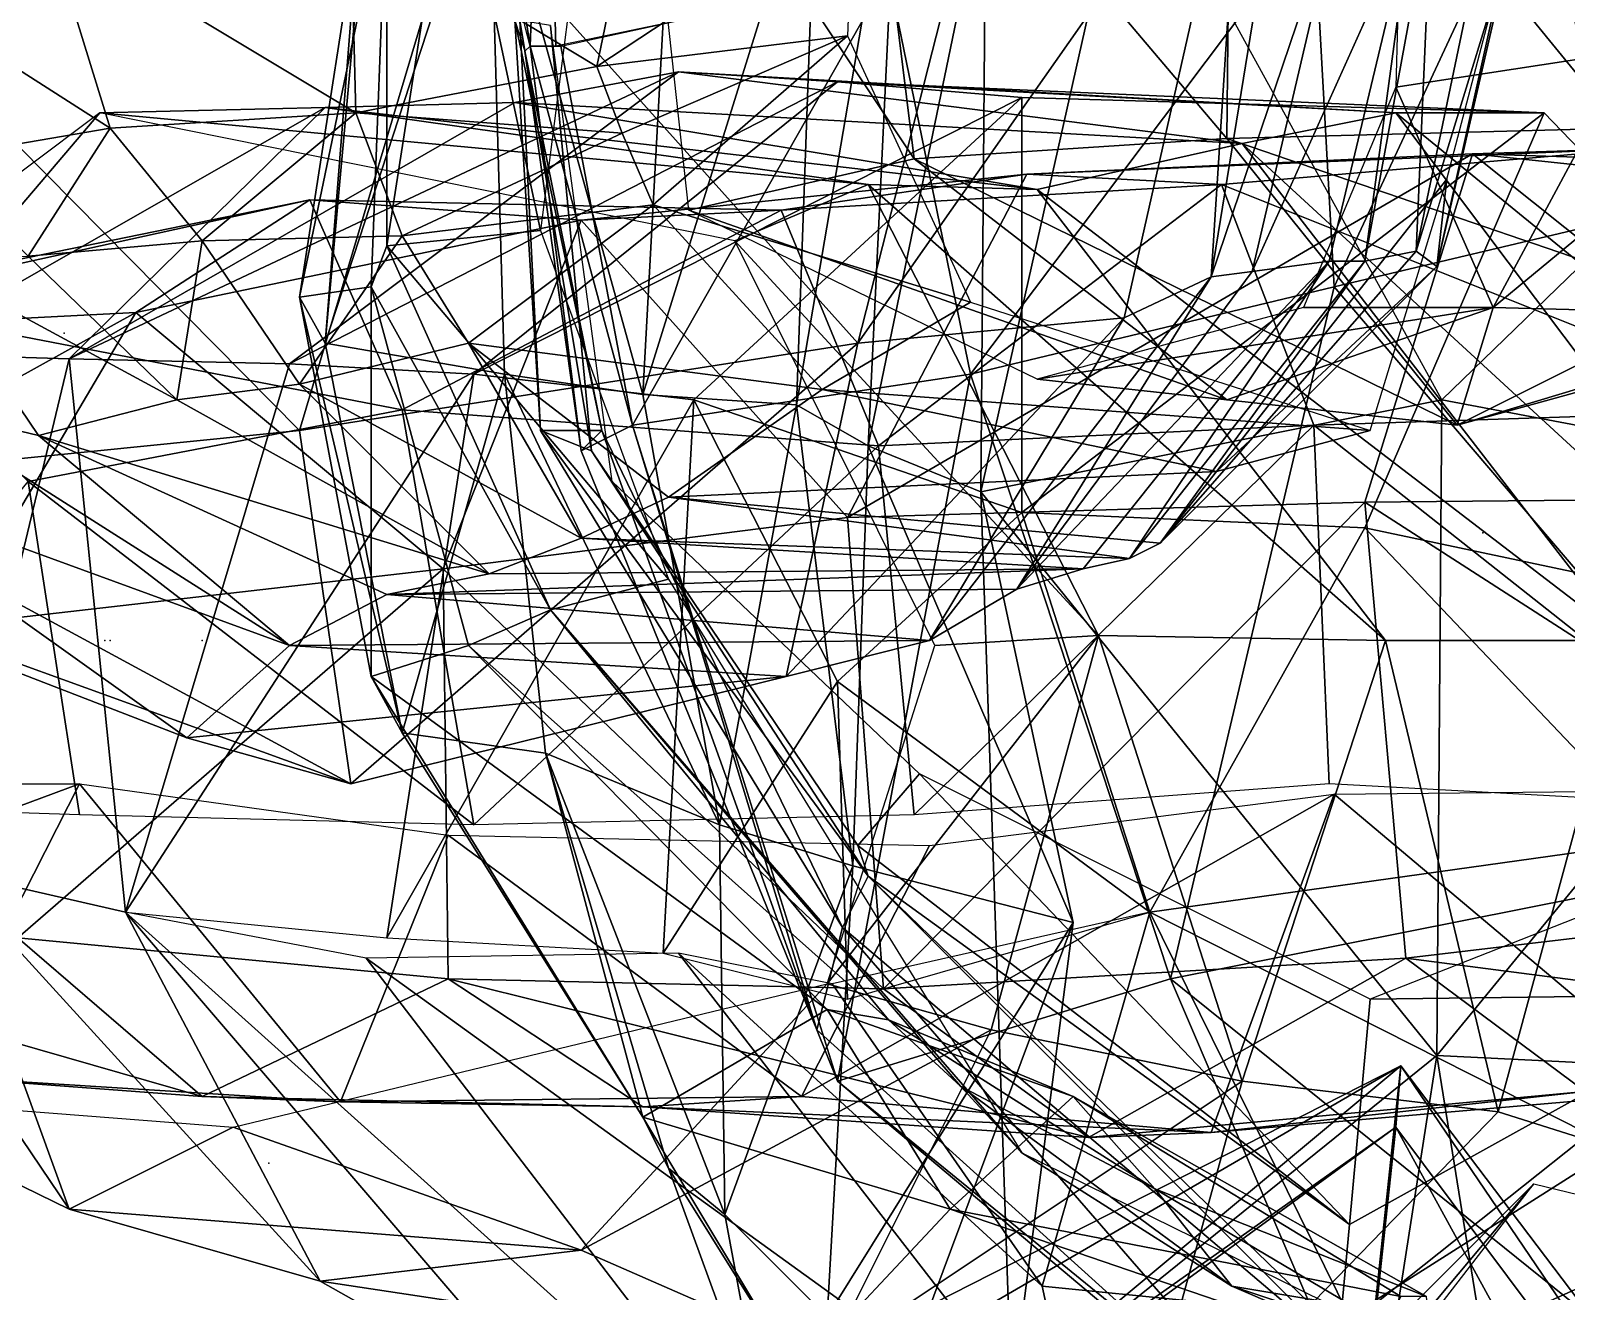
# Model space of a CAD drawing. Extents: x 4.9 to 9.1, y -6.1 to 13.5.
# Drawn here: x 7.4918 to 7.9915, y 12.1085 to 12.5185 of the extents above; entities that cross this region are included whole.
import ezdxf

# ---------------------------------------------------------------- set-up
doc = ezdxf.new("R2010")
doc.units = 0
doc.layers.get('0').update_dxf_attribs({"linetype": 'CONTINUOUS'})

msp = doc.modelspace()

# ---------------------------------------------------------------- linework, layer by layer
at = {"color": 0}
for p in [(7.50264, 12.4202, -3.87667), (7.87931, 12.4002, -0.58), (7.96431, 12.3552, -2.56667), (7.96431, 12.3552, -2.565), (7.51597, 12.3202, -3.885), (7.51764, 12.3202, -3.885), (7.54764, 12.3202, -3.88), (7.56931, 12.1502, -3.88333), (7.90764, 12.12853, -2.77667)]:
    msp.add_point(p, dxfattribs=at)
for points in [[(7.65264, 12.5202, -2.305), (7.63264, 12.65186, -2.48), (7.65431, 12.51353, -2.48167)], [(7.65931, 12.6452, -2.63667), (7.65431, 12.51353, -2.48167), (7.63264, 12.65186, -2.48)], [(7.88264, 12.64186, -0.835), (7.99097, 12.64853, -0.91167), (8.00931, 12.48686, -0.9)], [(7.65431, 12.51353, -2.48167), (7.65931, 12.6452, -2.63667), (7.66264, 12.51353, -2.64167)], [(7.77431, 12.53686, -2.77), (7.66264, 12.51353, -2.64167), (7.65931, 12.6452, -2.63667)], [(7.76097, 12.6252, -0.73), (7.88264, 12.64186, -0.835), (7.88097, 12.48353, -0.82)], [(8.00931, 12.48686, -0.9), (7.88097, 12.48353, -0.82), (7.88264, 12.64186, -0.835)], [(7.93931, 12.6252, -0.44), (8.01264, 12.51186, -0.51167), (8.00597, 12.63853, -0.50833)], [(7.68931, 12.61186, -0.61833), (7.76097, 12.6252, -0.73), (7.77931, 12.47686, -0.72333)], [(7.88097, 12.48353, -0.82), (7.77931, 12.47686, -0.72333), (7.76097, 12.6252, -0.73)], [(8.01264, 12.51186, -0.51167), (7.93931, 12.6252, -0.44), (7.93597, 12.5002, -0.45)], [(7.77931, 12.47686, -0.72333), (7.70597, 12.4602, -0.60667), (7.68931, 12.61186, -0.61833)], [(7.77431, 12.59186, -0.90167), (7.74764, 12.58186, -0.96), (7.74097, 12.39686, -0.94167)], [(7.74097, 12.39686, -0.94167), (7.76431, 12.38353, -0.865), (7.77431, 12.59186, -0.90167)], [(7.76097, 12.41686, -0.11333), (7.84764, 12.4252, -0.18167), (7.88597, 12.5952, -0.16)], [(7.88597, 12.5952, -0.16), (7.80264, 12.5802, -0.105), (7.76097, 12.41686, -0.11333)], [(7.80264, 12.56853, -0.88333), (7.77431, 12.59186, -0.90167), (7.76431, 12.38353, -0.865)], [(7.87597, 12.43853, -0.25833), (7.88597, 12.5952, -0.16), (7.84764, 12.4252, -0.18167)], [(7.88597, 12.5952, -0.16), (7.87597, 12.43853, -0.25833), (7.89764, 12.57186, -0.22667)], [(7.65764, 12.45353, -1.86167), (7.60764, 12.44853, -1.73833), (7.62931, 12.58686, -1.73667)], [(7.60764, 12.56853, -1.58667), (7.62931, 12.58686, -1.73667), (7.60764, 12.44853, -1.73833)], [(7.62931, 12.58686, -1.73667), (7.67431, 12.58353, -1.85), (7.65764, 12.45353, -1.86167)], [(8.03264, 12.5902, -2.805), (8.00764, 12.45686, -2.85667), (7.98264, 12.57853, -2.805)], [(7.60764, 12.56853, -1.58667), (7.57931, 12.43186, -1.44833), (7.60264, 12.58186, -1.44667)], [(7.58764, 12.41686, -1.27), (7.60264, 12.58186, -1.44667), (7.57931, 12.43186, -1.44833)], [(7.60264, 12.58186, -1.44667), (7.58764, 12.41686, -1.27), (7.60097, 12.5852, -1.29)], [(7.64097, 12.5802, -1.115), (7.60097, 12.5852, -1.29), (7.58764, 12.41686, -1.27)], [(7.64097, 12.5802, -1.115), (7.69097, 12.4002, -1.00167), (7.70097, 12.58353, -1.01333)], [(7.74764, 12.58186, -0.96), (7.70097, 12.58353, -1.01333), (7.69097, 12.4002, -1.00167)], [(7.69097, 12.4002, -1.00167), (7.74097, 12.39686, -0.94167), (7.74764, 12.58186, -0.96)], [(7.84931, 12.58353, -0.79833), (7.80264, 12.56853, -0.88333), (7.80097, 12.36853, -0.815)], [(7.80097, 12.36853, -0.815), (7.95097, 12.39853, -0.69833), (7.84931, 12.58353, -0.79833)], [(7.58764, 12.41686, -1.27), (7.64597, 12.40686, -1.11), (7.64097, 12.5802, -1.115)], [(7.63097, 12.56186, -0.03667), (7.76097, 12.41686, -0.11333), (7.80264, 12.5802, -0.105)], [(7.69097, 12.4002, -1.00167), (7.64097, 12.5802, -1.115), (7.64597, 12.40686, -1.11)], [(7.98264, 12.57853, -2.805), (7.91597, 12.4352, -2.85), (7.90931, 12.5552, -2.79333)], [(7.91597, 12.4352, -2.85), (7.98264, 12.57853, -2.805), (8.00764, 12.45686, -2.85667)], [(7.91764, 12.56186, -0.28333), (7.89764, 12.57186, -0.22667), (7.87597, 12.43853, -0.25833)], [(7.57931, 12.43186, -1.44833), (7.60764, 12.56853, -1.58667), (7.60264, 12.4352, -1.59333)], [(7.60764, 12.44853, -1.73833), (7.60264, 12.4352, -1.59333), (7.60764, 12.56853, -1.58667)], [(7.76431, 12.38353, -0.865), (7.80097, 12.36853, -0.815), (7.80264, 12.56853, -0.88333)], [(7.43264, 12.53686, -0.08833), (7.57931, 12.38853, -0.08833), (7.63097, 12.56186, -0.03667)], [(7.76097, 12.41686, -0.11333), (7.63097, 12.56186, -0.03667), (7.57931, 12.38853, -0.08833)], [(7.67597, 12.50686, -0.82), (7.75931, 12.56186, -0.78), (7.75764, 12.51686, -0.78333)], [(7.75931, 12.56186, -0.78), (7.67597, 12.50686, -0.82), (7.68597, 12.5552, -0.82667)], [(7.87597, 12.43853, -0.25833), (7.88931, 12.4402, -0.31), (7.91764, 12.56186, -0.28333)], [(7.94097, 12.5552, -0.34667), (7.91764, 12.56186, -0.28333), (7.88931, 12.4402, -0.31)], [(7.94264, 12.44686, -0.40167), (7.94764, 12.56186, -0.365), (7.92597, 12.44353, -0.37167)], [(7.94097, 12.5552, -0.34667), (7.92597, 12.44353, -0.37167), (7.94764, 12.56186, -0.365)], [(7.94764, 12.56186, -0.365), (7.94264, 12.44686, -0.40167), (7.96597, 12.55853, -0.38333)], [(7.97431, 12.5502, -0.40333), (7.96597, 12.55853, -0.38333), (7.94264, 12.44686, -0.40167)], [(7.43431, 12.5402, -0.73167), (7.49764, 12.55186, -0.79333), (7.51764, 12.48686, -0.78167)], [(7.49764, 12.55186, -0.79333), (7.59597, 12.5552, -0.87667), (7.59764, 12.49186, -0.855)], [(7.59764, 12.49186, -0.855), (7.51764, 12.48686, -0.78167), (7.49764, 12.55186, -0.79333)], [(7.59597, 12.5552, -0.87667), (7.68597, 12.5552, -0.82667), (7.67597, 12.50686, -0.82)], [(7.67597, 12.50686, -0.82), (7.59764, 12.49186, -0.855), (7.59597, 12.5552, -0.87667)], [(7.90931, 12.5552, -2.79333), (7.79764, 12.40686, -2.78), (7.77097, 12.53686, -2.77833)], [(7.79764, 12.40686, -2.78), (7.90931, 12.5552, -2.79333), (7.91597, 12.4352, -2.85)], [(7.88931, 12.4402, -0.31), (7.91431, 12.44353, -0.35833), (7.94097, 12.5552, -0.34667)], [(7.92597, 12.44353, -0.37167), (7.94097, 12.5552, -0.34667), (7.91431, 12.44353, -0.35833)], [(7.94264, 12.44686, -0.40167), (7.94931, 12.44186, -0.435), (7.97431, 12.5502, -0.40333)], [(7.97264, 12.54686, -0.40667), (7.97431, 12.5502, -0.40333), (7.94931, 12.44186, -0.435)], [(7.94931, 12.44186, -0.435), (7.95264, 12.4702, -0.48), (7.97264, 12.54686, -0.40667)], [(8.10097, 12.3702, -0.75), (8.10764, 12.5502, -0.745), (7.95097, 12.39853, -0.69833)], [(7.43264, 12.53686, -0.08833), (7.41431, 12.37186, -0.18333), (7.57931, 12.38853, -0.08833)], [(7.51764, 12.48686, -0.78167), (7.45931, 12.47686, -0.705), (7.43431, 12.5402, -0.73167)], [(7.77097, 12.53686, -2.77833), (7.68764, 12.3902, -2.635), (7.66431, 12.51353, -2.63333)], [(7.68764, 12.3902, -2.635), (7.77097, 12.53686, -2.77833), (7.79764, 12.40686, -2.78)], [(7.65097, 12.52186, -2.005), (7.64931, 12.52186, -2.15833), (7.65764, 12.38853, -2.155)], [(7.67764, 12.38853, -2.305), (7.65764, 12.38853, -2.155), (7.64931, 12.52186, -2.15833)], [(7.64931, 12.52186, -2.15833), (7.65264, 12.51186, -2.29667), (7.67764, 12.38853, -2.305)], [(7.66097, 12.5202, -1.81167), (7.65097, 12.52186, -2.005), (7.67431, 12.38186, -2.00833)], [(7.65764, 12.38853, -2.155), (7.67431, 12.38186, -2.00833), (7.65097, 12.52186, -2.005)], [(7.67431, 12.38186, -2.00833), (7.68097, 12.37186, -1.80833), (7.66097, 12.5202, -1.81167)], [(7.75764, 12.51686, -0.78333), (7.68431, 12.4852, -0.8), (7.67597, 12.50686, -0.82)], [(7.75764, 12.51686, -0.78333), (7.69431, 12.46186, -0.77833), (7.68431, 12.4852, -0.8)], [(7.69431, 12.46186, -0.77833), (7.75764, 12.51686, -0.78333), (7.79764, 12.4302, -0.72167)], [(7.65264, 12.51186, -2.29667), (7.65431, 12.51353, -2.48167), (7.67097, 12.38186, -2.48167)], [(7.67097, 12.38186, -2.48167), (7.67764, 12.38853, -2.305), (7.65264, 12.51186, -2.29667)], [(7.68764, 12.3902, -2.635), (7.67097, 12.38186, -2.48167), (7.65431, 12.51353, -2.48167)], [(7.65431, 12.51353, -2.48167), (7.66431, 12.51353, -2.63333), (7.68764, 12.3902, -2.635)], [(7.93597, 12.5002, -0.45), (7.96764, 12.42853, -0.57), (8.01264, 12.51186, -0.51167)], [(8.07264, 12.5152, -0.63667), (8.01264, 12.51186, -0.51167), (7.96764, 12.42853, -0.57)], [(7.96764, 12.42853, -0.57), (8.02931, 12.42686, -0.655), (8.07264, 12.5152, -0.63667)], [(7.59764, 12.49186, -0.855), (7.67597, 12.50686, -0.82), (7.68431, 12.4852, -0.8)], [(7.50431, 12.41186, -3.39333), (7.57597, 12.4102, -3.15667), (7.70264, 12.5052, -3.23333)], [(7.70264, 12.5052, -3.23333), (7.64931, 12.4952, -3.445), (7.50431, 12.41186, -3.39333)], [(7.75431, 12.50186, -3.06167), (7.70264, 12.5052, -3.23333), (7.57597, 12.4102, -3.15667)], [(7.57597, 12.4102, -3.15667), (7.63597, 12.40686, -2.955), (7.75431, 12.50186, -3.06167)], [(7.81431, 12.49686, -2.87), (7.75431, 12.50186, -3.06167), (7.63597, 12.40686, -2.955)], [(7.64931, 12.4952, -3.445), (7.70264, 12.5052, -3.23333), (7.88597, 12.48186, -3.29833)], [(7.70264, 12.5052, -3.23333), (7.75431, 12.50186, -3.06167), (7.93597, 12.49186, -3.12167)], [(7.93597, 12.49186, -3.12167), (7.88597, 12.48186, -3.29833), (7.70264, 12.5052, -3.23333)], [(7.75431, 12.50186, -3.06167), (7.81431, 12.49686, -2.87), (7.98431, 12.49186, -2.94667)], [(7.98431, 12.49186, -2.94667), (7.93597, 12.49186, -3.12167), (7.75431, 12.50186, -3.06167)], [(7.63597, 12.40686, -2.955), (7.70764, 12.39853, -2.74833), (7.81431, 12.49686, -2.87)], [(7.81431, 12.36186, -2.94333), (7.81431, 12.49686, -2.87), (7.70764, 12.39853, -2.74833)], [(7.81431, 12.36186, -2.94333), (7.98431, 12.49186, -2.94667), (7.81431, 12.49686, -2.87)], [(7.96764, 12.42853, -0.57), (7.93597, 12.5002, -0.45), (7.90597, 12.42853, -0.50333)], [(7.44764, 12.41353, -3.58833), (7.51431, 12.49186, -3.875), (7.39431, 12.40186, -3.79667)], [(7.50431, 12.41186, -3.39333), (7.58764, 12.49353, -3.63667), (7.44764, 12.41353, -3.58833)], [(7.51431, 12.49186, -3.875), (7.44764, 12.41353, -3.58833), (7.58764, 12.49353, -3.63667)], [(7.58764, 12.49353, -3.63667), (7.50431, 12.41186, -3.39333), (7.64931, 12.4952, -3.445)], [(7.51431, 12.49186, -3.875), (7.58764, 12.49353, -3.63667), (7.76431, 12.46853, -3.62333)], [(7.76431, 12.46853, -3.62333), (7.72097, 12.4502, -3.71667), (7.51431, 12.49186, -3.875)], [(7.59764, 12.49186, -0.855), (7.54764, 12.4502, -0.75), (7.51764, 12.48686, -0.78167)], [(7.54764, 12.4502, -0.75), (7.59764, 12.49186, -0.855), (7.61264, 12.45186, -0.81333)], [(7.58764, 12.49353, -3.63667), (7.64931, 12.4952, -3.445), (7.81931, 12.46686, -3.45833)], [(7.81931, 12.46686, -3.45833), (7.76431, 12.46853, -3.62333), (7.58764, 12.49353, -3.63667)], [(7.68431, 12.4852, -0.8), (7.61264, 12.45186, -0.81333), (7.59764, 12.49186, -0.855)], [(7.88597, 12.48186, -3.29833), (7.81931, 12.46686, -3.45833), (7.64931, 12.4952, -3.445)], [(7.98431, 12.49186, -2.94667), (7.81431, 12.36186, -2.94333), (7.92597, 12.35686, -2.99)], [(7.88597, 12.48186, -3.29833), (7.93597, 12.49186, -3.12167), (8.07264, 12.3102, -3.15)], [(7.92597, 12.35686, -2.99), (8.16264, 12.30686, -2.93333), (7.98431, 12.49186, -2.94667)], [(7.93597, 12.49186, -3.12167), (7.98431, 12.49186, -2.94667), (8.16264, 12.30686, -2.93333)], [(8.16264, 12.30686, -2.93333), (8.07264, 12.3102, -3.15), (7.93597, 12.49186, -3.12167)], [(7.51764, 12.48686, -0.78167), (7.49097, 12.4452, -0.69833), (7.45931, 12.47686, -0.705)], [(7.49097, 12.4452, -0.69833), (7.51764, 12.48686, -0.78167), (7.54764, 12.4502, -0.75)], [(7.88097, 12.48353, -0.82), (8.00931, 12.48686, -0.9), (8.06097, 12.42186, -0.83833)], [(7.61264, 12.45186, -0.81333), (7.68431, 12.4852, -0.8), (7.69431, 12.46186, -0.77833)], [(7.77931, 12.47686, -0.72333), (7.88097, 12.48353, -0.82), (7.95597, 12.3902, -0.725)], [(7.81931, 12.46686, -3.45833), (7.88597, 12.48186, -3.29833), (8.01097, 12.3202, -3.29167)], [(8.06097, 12.42186, -0.83833), (7.95597, 12.3902, -0.725), (7.88097, 12.48353, -0.82)], [(8.07264, 12.3102, -3.15), (8.01097, 12.3202, -3.29167), (7.88597, 12.48186, -3.29833)], [(7.70597, 12.4602, -0.60667), (7.77931, 12.47686, -0.72333), (7.88097, 12.39853, -0.64)], [(7.96097, 12.47853, -3.475), (7.81597, 12.47186, -3.54667), (7.75764, 12.3602, -3.46833)], [(7.75764, 12.3602, -3.46833), (7.92597, 12.3652, -3.385), (7.96097, 12.47853, -3.475)], [(7.95597, 12.3902, -0.725), (7.88097, 12.39853, -0.64), (7.77931, 12.47686, -0.72333)], [(8.01597, 12.4802, -3.61), (7.87931, 12.46853, -3.68667), (7.81597, 12.47186, -3.54667)], [(7.81597, 12.47186, -3.54667), (7.96097, 12.47853, -3.475), (8.01597, 12.4802, -3.61)], [(7.87931, 12.46853, -3.68667), (8.01597, 12.4802, -3.61), (8.06264, 12.3952, -3.68)], [(8.10097, 12.36686, -3.34667), (7.96097, 12.47853, -3.475), (7.92597, 12.3652, -3.385)], [(8.16931, 12.47186, -3.535), (8.01597, 12.4802, -3.61), (7.96097, 12.47853, -3.475)], [(7.96097, 12.47853, -3.475), (8.11764, 12.46186, -3.42667), (8.16931, 12.47186, -3.535)], [(7.96097, 12.47853, -3.475), (8.10097, 12.36686, -3.34667), (8.11764, 12.46186, -3.42667)], [(7.81597, 12.47186, -3.54667), (7.73597, 12.4602, -3.76667), (7.67097, 12.45686, -3.63167)], [(7.67097, 12.45686, -3.63167), (7.75764, 12.3602, -3.46833), (7.81597, 12.47186, -3.54667)], [(7.73597, 12.4602, -3.76667), (7.81597, 12.47186, -3.54667), (7.87931, 12.46853, -3.68667)], [(7.72097, 12.4502, -3.71667), (7.76431, 12.46853, -3.62333), (7.83931, 12.32186, -3.61167)], [(7.87931, 12.46853, -3.68667), (7.76764, 12.38353, -3.84833), (7.73597, 12.4602, -3.76667)], [(7.76431, 12.46853, -3.62333), (7.81931, 12.46686, -3.45833), (7.93264, 12.3202, -3.47167)], [(7.93264, 12.3202, -3.47167), (7.83931, 12.32186, -3.61167), (7.76431, 12.46853, -3.62333)], [(7.76764, 12.38353, -3.84833), (7.87931, 12.46853, -3.68667), (7.90931, 12.3902, -3.765)], [(8.01097, 12.3202, -3.29167), (7.93264, 12.3202, -3.47167), (7.81931, 12.46686, -3.45833)], [(7.87764, 12.3752, -0.515), (7.92764, 12.38853, -0.61333), (7.95264, 12.4702, -0.48)], [(7.95264, 12.4702, -0.48), (7.94931, 12.44186, -0.435), (7.87764, 12.3752, -0.515)], [(8.06264, 12.3952, -3.68), (7.90931, 12.3902, -3.765), (7.87931, 12.46853, -3.68667)], [(7.58264, 12.46353, -3.83667), (7.43097, 12.4302, -3.93833), (7.36264, 12.41853, -3.815)], [(7.36264, 12.41853, -3.815), (7.52597, 12.42686, -3.70833), (7.58264, 12.46353, -3.83667)], [(7.43097, 12.4302, -3.93833), (7.58264, 12.46353, -3.83667), (7.61264, 12.3952, -3.95167)], [(7.67097, 12.45686, -3.63167), (7.58264, 12.46353, -3.83667), (7.52597, 12.42686, -3.70833)], [(7.73597, 12.4602, -3.76667), (7.61264, 12.3952, -3.95167), (7.58264, 12.46353, -3.83667)], [(7.58264, 12.46353, -3.83667), (7.67097, 12.45686, -3.63167), (7.73597, 12.4602, -3.76667)], [(7.69431, 12.46186, -0.77833), (7.63431, 12.41686, -0.765), (7.61264, 12.45186, -0.81333)], [(7.63431, 12.41686, -0.765), (7.69431, 12.46186, -0.77833), (7.74931, 12.40186, -0.695)], [(7.79764, 12.4302, -0.72167), (7.74931, 12.40186, -0.695), (7.69431, 12.46186, -0.77833)], [(7.52597, 12.42686, -3.70833), (7.62597, 12.34353, -3.55667), (7.67097, 12.45686, -3.63167)], [(7.61264, 12.3952, -3.95167), (7.73597, 12.4602, -3.76667), (7.76764, 12.38353, -3.84833)], [(7.75764, 12.3602, -3.46833), (7.67097, 12.45686, -3.63167), (7.62597, 12.34353, -3.55667)], [(7.88097, 12.39853, -0.64), (7.81931, 12.4052, -0.56667), (7.70597, 12.4602, -0.60667)], [(8.00764, 12.45686, -2.85667), (8.07264, 12.25186, -2.86833), (7.91597, 12.4352, -2.85)], [(7.61264, 12.45186, -0.81333), (7.57931, 12.40353, -0.71833), (7.54764, 12.4502, -0.75)], [(7.57931, 12.40353, -0.71833), (7.61264, 12.45186, -0.81333), (7.63431, 12.41686, -0.765)], [(7.60764, 12.44853, -1.73833), (7.65764, 12.45353, -1.86167), (7.69931, 12.3402, -1.86167)], [(7.54764, 12.4502, -0.75), (7.53931, 12.39853, -0.68167), (7.49097, 12.4452, -0.69833)], [(7.53931, 12.39853, -0.68167), (7.54764, 12.4502, -0.75), (7.57931, 12.40353, -0.71833)], [(7.60264, 12.4352, -1.59333), (7.60764, 12.44853, -1.73833), (7.66097, 12.3302, -1.73833)], [(7.69931, 12.3402, -1.86167), (7.66097, 12.3302, -1.73833), (7.60764, 12.44853, -1.73833)], [(7.83931, 12.32186, -3.61167), (7.78597, 12.31853, -3.665), (7.72097, 12.4502, -3.71667)], [(7.94931, 12.44186, -0.435), (7.94264, 12.44686, -0.40167), (7.85931, 12.35186, -0.46833)], [(7.92597, 12.44353, -0.37167), (7.85931, 12.35186, -0.46833), (7.94264, 12.44686, -0.40167)], [(7.45264, 12.39686, -0.54333), (7.45597, 12.44353, -0.65667), (7.49431, 12.38686, -0.62833)], [(7.45597, 12.44353, -0.65667), (7.49097, 12.4452, -0.69833), (7.53931, 12.39853, -0.68167)], [(7.53931, 12.39853, -0.68167), (7.49431, 12.38686, -0.62833), (7.45597, 12.44353, -0.65667)], [(7.81264, 12.33686, -0.37167), (7.83431, 12.34353, -0.42), (7.91431, 12.44353, -0.35833)], [(7.91431, 12.44353, -0.35833), (7.88931, 12.4402, -0.31), (7.81264, 12.33686, -0.37167)], [(7.84931, 12.34686, -0.44167), (7.91431, 12.44353, -0.35833), (7.83431, 12.34353, -0.42)], [(7.85931, 12.35186, -0.46833), (7.92597, 12.44353, -0.37167), (7.84931, 12.34686, -0.44167)], [(7.91431, 12.44353, -0.35833), (7.84931, 12.34686, -0.44167), (7.92597, 12.44353, -0.37167)], [(7.85931, 12.35186, -0.46833), (7.87764, 12.3752, -0.515), (7.94931, 12.44186, -0.435)], [(7.81264, 12.33686, -0.37167), (7.87597, 12.43853, -0.25833), (7.78431, 12.3202, -0.32333)], [(7.84764, 12.4252, -0.18167), (7.78431, 12.3202, -0.32333), (7.87597, 12.43853, -0.25833)], [(7.87597, 12.43853, -0.25833), (7.81264, 12.33686, -0.37167), (7.88931, 12.4402, -0.31)], [(7.60264, 12.4352, -1.59333), (7.60264, 12.30853, -1.45167), (7.57931, 12.43186, -1.44833)], [(7.61264, 12.2902, -1.28), (7.57931, 12.43186, -1.44833), (7.60264, 12.30853, -1.45167)], [(7.57931, 12.43186, -1.44833), (7.61264, 12.2902, -1.28), (7.58764, 12.41686, -1.27)], [(7.66097, 12.3302, -1.73833), (7.63431, 12.31853, -1.59833), (7.60264, 12.4352, -1.59333)], [(7.60264, 12.30853, -1.45167), (7.60264, 12.4352, -1.59333), (7.63431, 12.31853, -1.59833)], [(7.91597, 12.4352, -2.85), (7.86264, 12.2102, -2.80667), (7.79764, 12.40686, -2.78)], [(7.86264, 12.2102, -2.80667), (7.91597, 12.4352, -2.85), (8.07264, 12.25186, -2.86833)], [(8.11931, 12.4352, -0.77833), (8.02931, 12.42686, -0.655), (7.95597, 12.3902, -0.725)], [(7.95597, 12.3902, -0.725), (8.06097, 12.42186, -0.83833), (8.11931, 12.4352, -0.77833)], [(7.52597, 12.42686, -3.70833), (7.36264, 12.41853, -3.815), (7.33931, 12.32353, -3.72833)], [(7.33931, 12.32353, -3.72833), (7.46597, 12.3252, -3.66667), (7.52597, 12.42686, -3.70833)], [(7.61264, 12.3952, -3.95167), (7.49097, 12.37186, -4.03833), (7.43097, 12.4302, -3.93833)], [(7.62597, 12.34353, -3.55667), (7.52597, 12.42686, -3.70833), (7.46597, 12.3252, -3.66667)], [(7.74931, 12.40186, -0.695), (7.79764, 12.4302, -0.72167), (7.92764, 12.38853, -0.61333)], [(7.96764, 12.42853, -0.57), (7.90597, 12.42853, -0.50333), (7.81931, 12.4052, -0.56667)], [(7.81931, 12.4052, -0.56667), (7.88097, 12.39853, -0.64), (7.96764, 12.42853, -0.57)], [(7.95597, 12.3902, -0.725), (7.96764, 12.42853, -0.57), (7.88097, 12.39853, -0.64)], [(7.96764, 12.42853, -0.57), (7.95597, 12.3902, -0.725), (8.02931, 12.42686, -0.655)], [(7.78431, 12.3202, -0.32333), (7.84764, 12.4252, -0.18167), (7.73764, 12.30853, -0.26)], [(7.76097, 12.41686, -0.11333), (7.73764, 12.30853, -0.26), (7.84764, 12.4252, -0.18167)], [(7.63431, 12.41686, -0.765), (7.67097, 12.35353, -0.62833), (7.57931, 12.40353, -0.71833)], [(7.57931, 12.38853, -0.08833), (7.59597, 12.27353, -0.24333), (7.76097, 12.41686, -0.11333)], [(7.64597, 12.40686, -1.11), (7.58764, 12.41686, -1.27), (7.61264, 12.2902, -1.28)], [(7.73764, 12.30853, -0.26), (7.76097, 12.41686, -0.11333), (7.59597, 12.27353, -0.24333)], [(7.74931, 12.40186, -0.695), (7.69931, 12.36686, -0.65333), (7.63431, 12.41686, -0.765)], [(7.67097, 12.35353, -0.62833), (7.63431, 12.41686, -0.765), (7.69931, 12.36686, -0.65333)], [(7.44764, 12.41353, -3.58833), (7.46431, 12.2452, -3.31833), (7.50431, 12.41186, -3.39333)], [(7.52264, 12.23186, -3.06667), (7.50431, 12.41186, -3.39333), (7.46431, 12.2452, -3.31833)], [(7.50431, 12.41186, -3.39333), (7.52264, 12.23186, -3.06667), (7.57597, 12.4102, -3.15667)], [(7.63597, 12.40686, -2.955), (7.57597, 12.4102, -3.15667), (7.52264, 12.23186, -3.06667)], [(7.52264, 12.23186, -3.06667), (7.60764, 12.22353, -2.84333), (7.63597, 12.40686, -2.955)], [(7.57931, 12.40353, -0.71833), (7.64097, 12.34186, -0.605), (7.53931, 12.39853, -0.68167)], [(7.64097, 12.34186, -0.605), (7.57931, 12.40353, -0.71833), (7.67097, 12.35353, -0.62833)], [(7.70764, 12.39853, -2.74833), (7.63597, 12.40686, -2.955), (7.60764, 12.22353, -2.84333)], [(7.61264, 12.2902, -1.28), (7.65931, 12.28353, -1.11333), (7.64597, 12.40686, -1.11)], [(7.71597, 12.2602, -1.02), (7.64597, 12.40686, -1.11), (7.65931, 12.28353, -1.11333)], [(7.64597, 12.40686, -1.11), (7.71597, 12.2602, -1.02), (7.69097, 12.4002, -1.00167)], [(7.79764, 12.40686, -2.78), (7.75431, 12.17686, -2.63), (7.68764, 12.3902, -2.635)], [(7.75431, 12.17686, -2.63), (7.79764, 12.40686, -2.78), (7.86264, 12.2102, -2.80667)], [(7.49431, 12.38686, -0.62833), (7.53931, 12.39853, -0.68167), (7.64097, 12.34186, -0.605)], [(7.60764, 12.22353, -2.84333), (7.69764, 12.21853, -2.65), (7.70764, 12.39853, -2.74833)], [(7.74097, 12.39686, -0.94167), (7.69097, 12.4002, -1.00167), (7.71597, 12.2602, -1.02)], [(7.75431, 12.30686, -2.87167), (7.70764, 12.39853, -2.74833), (7.69764, 12.21853, -2.65)], [(7.69931, 12.36686, -0.65333), (7.74931, 12.40186, -0.695), (7.87764, 12.3752, -0.515)], [(7.70764, 12.39853, -2.74833), (7.75431, 12.30686, -2.87167), (7.81431, 12.36186, -2.94333)], [(7.92764, 12.38853, -0.61333), (7.87764, 12.3752, -0.515), (7.74931, 12.40186, -0.695)], [(7.95097, 12.39853, -0.69833), (7.80097, 12.36853, -0.815), (7.94931, 12.1852, -0.75333)], [(7.95097, 12.39853, -0.69833), (7.94931, 12.1852, -0.75333), (8.10097, 12.3702, -0.75)], [(7.42097, 12.3752, -0.49667), (7.45264, 12.39686, -0.54333), (7.57597, 12.31853, -0.50167)], [(7.49431, 12.38686, -0.62833), (7.57597, 12.31853, -0.50167), (7.45264, 12.39686, -0.54333)], [(7.49097, 12.37186, -4.03833), (7.61264, 12.3952, -3.95167), (7.63597, 12.2602, -4.005)], [(7.76764, 12.38353, -3.84833), (7.63597, 12.2602, -4.005), (7.61264, 12.3952, -3.95167)], [(7.71597, 12.2602, -1.02), (7.75931, 12.24686, -0.95167), (7.74097, 12.39686, -0.94167)], [(7.76431, 12.38353, -0.865), (7.74097, 12.39686, -0.94167), (7.75931, 12.24686, -0.95167)], [(7.90931, 12.3902, -3.765), (8.06264, 12.3952, -3.68), (8.06764, 12.2652, -3.715)], [(7.59597, 12.27353, -0.24333), (7.57931, 12.38853, -0.08833), (7.41431, 12.37186, -0.18333)], [(7.67431, 12.38186, -2.00833), (7.65764, 12.38853, -2.155), (7.76431, 12.24353, -2.14833)], [(7.75597, 12.22686, -2.30167), (7.76431, 12.24353, -2.14833), (7.65764, 12.38853, -2.155)], [(7.65764, 12.38853, -2.155), (7.67764, 12.38853, -2.305), (7.75597, 12.22686, -2.30167)], [(7.68764, 12.3902, -2.635), (7.74764, 12.19353, -2.485), (7.67097, 12.38186, -2.48167)], [(7.67764, 12.38853, -2.305), (7.67097, 12.38186, -2.48167), (7.74764, 12.19353, -2.485)], [(7.74764, 12.19353, -2.485), (7.75597, 12.22686, -2.30167), (7.67764, 12.38853, -2.305)], [(7.74764, 12.19353, -2.485), (7.68764, 12.3902, -2.635), (7.75431, 12.17686, -2.63)], [(7.90931, 12.3902, -3.765), (7.77931, 12.26353, -3.88), (7.76764, 12.38353, -3.84833)], [(7.77931, 12.26353, -3.88), (7.90931, 12.3902, -3.765), (7.91431, 12.27353, -3.80167)], [(8.06764, 12.2652, -3.715), (7.91431, 12.27353, -3.80167), (7.90931, 12.3902, -3.765)], [(7.64097, 12.34186, -0.605), (7.60764, 12.3352, -0.55), (7.49431, 12.38686, -0.62833)], [(7.57597, 12.31853, -0.50167), (7.49431, 12.38686, -0.62833), (7.60764, 12.3352, -0.55)], [(7.63597, 12.2602, -4.005), (7.76764, 12.38353, -3.84833), (7.77931, 12.26353, -3.88)], [(7.75931, 12.24686, -0.95167), (7.83097, 12.22853, -0.88333), (7.76431, 12.38353, -0.865)], [(7.80097, 12.36853, -0.815), (7.76431, 12.38353, -0.865), (7.83097, 12.22853, -0.88333)], [(7.68097, 12.37186, -1.80833), (7.67431, 12.38186, -2.00833), (7.76097, 12.25353, -2.00833)], [(7.76431, 12.24353, -2.14833), (7.76097, 12.25353, -2.00833), (7.67431, 12.38186, -2.00833)], [(7.36597, 12.35686, -0.35667), (7.42097, 12.3752, -0.49667), (7.54264, 12.28853, -0.39667)], [(7.57597, 12.31853, -0.50167), (7.54264, 12.28853, -0.39667), (7.42097, 12.3752, -0.49667)], [(7.87764, 12.3752, -0.515), (7.85931, 12.35186, -0.46833), (7.69931, 12.36686, -0.65333)], [(7.41431, 12.37186, -0.18333), (7.36597, 12.35686, -0.35667), (7.59597, 12.27353, -0.24333)], [(7.40597, 12.26686, -4.06167), (7.49097, 12.37186, -4.03833), (7.50764, 12.26353, -4.085)], [(7.63597, 12.2602, -4.005), (7.50764, 12.26353, -4.085), (7.49097, 12.37186, -4.03833)], [(7.76097, 12.25353, -2.00833), (7.78097, 12.27686, -1.805), (7.68097, 12.37186, -1.80833)], [(7.80097, 12.36853, -0.815), (7.83097, 12.22853, -0.88333), (7.81097, 12.07353, -0.87167)], [(7.81097, 12.07353, -0.87167), (7.94931, 12.1852, -0.75333), (7.80097, 12.36853, -0.815)], [(8.08597, 12.17853, -0.79667), (8.10097, 12.3702, -0.75), (7.94931, 12.1852, -0.75333)], [(7.69931, 12.36686, -0.65333), (7.84931, 12.34686, -0.44167), (7.67097, 12.35353, -0.62833)], [(7.84931, 12.34686, -0.44167), (7.69931, 12.36686, -0.65333), (7.85931, 12.35186, -0.46833)], [(7.92597, 12.3652, -3.385), (7.75764, 12.3602, -3.46833), (7.76931, 12.20686, -3.51333)], [(7.76931, 12.20686, -3.51333), (7.93931, 12.21686, -3.43333), (7.92597, 12.3652, -3.385)], [(7.92597, 12.3652, -3.385), (8.12264, 12.23853, -3.385), (8.10097, 12.36686, -3.34667)], [(8.12264, 12.23853, -3.385), (7.92597, 12.3652, -3.385), (7.93931, 12.21686, -3.43333)], [(7.62597, 12.34353, -3.55667), (7.76931, 12.20686, -3.51333), (7.75764, 12.3602, -3.46833)], [(7.85597, 12.23186, -2.94667), (7.81431, 12.36186, -2.94333), (7.75431, 12.30686, -2.87167)], [(7.85597, 12.23186, -2.94667), (7.92597, 12.35686, -2.99), (7.81431, 12.36186, -2.94333)], [(7.54264, 12.28853, -0.39667), (7.59597, 12.27353, -0.24333), (7.36597, 12.35686, -0.35667)], [(7.67097, 12.35353, -0.62833), (7.83431, 12.34353, -0.42), (7.64097, 12.34186, -0.605)], [(7.83431, 12.34353, -0.42), (7.67097, 12.35353, -0.62833), (7.84931, 12.34686, -0.44167)], [(7.85597, 12.23186, -2.94667), (8.02264, 12.2552, -2.97833), (7.92597, 12.35686, -2.99)], [(8.16264, 12.30686, -2.93333), (7.92597, 12.35686, -2.99), (8.02264, 12.2552, -2.97833)], [(7.62597, 12.34353, -3.55667), (7.46597, 12.3252, -3.66667), (7.48764, 12.22353, -3.70333)], [(7.48764, 12.22353, -3.70333), (7.62764, 12.2102, -3.60333), (7.62597, 12.34353, -3.55667)], [(7.60764, 12.3352, -0.55), (7.64097, 12.34186, -0.605), (7.83431, 12.34353, -0.42)], [(7.83431, 12.34353, -0.42), (7.81264, 12.33686, -0.37167), (7.60764, 12.3352, -0.55)], [(7.76931, 12.20686, -3.51333), (7.62597, 12.34353, -3.55667), (7.62764, 12.2102, -3.60333)], [(7.66097, 12.3302, -1.73833), (7.69931, 12.3402, -1.86167), (7.81431, 12.15353, -1.9)], [(7.60764, 12.3352, -0.55), (7.78431, 12.3202, -0.32333), (7.57597, 12.31853, -0.50167)], [(7.78431, 12.3202, -0.32333), (7.60764, 12.3352, -0.55), (7.81264, 12.33686, -0.37167)], [(7.66097, 12.3302, -1.73833), (7.77097, 12.19686, -1.60667), (7.63431, 12.31853, -1.59833)], [(7.81431, 12.15353, -1.9), (7.79431, 12.1752, -1.73833), (7.66097, 12.3302, -1.73833)], [(7.77097, 12.19686, -1.60667), (7.66097, 12.3302, -1.73833), (7.79431, 12.1752, -1.73833)], [(7.57597, 12.31853, -0.50167), (7.73764, 12.30853, -0.26), (7.54264, 12.28853, -0.39667)], [(7.73764, 12.30853, -0.26), (7.57597, 12.31853, -0.50167), (7.78431, 12.3202, -0.32333)], [(7.63431, 12.31853, -1.59833), (7.75097, 12.2002, -1.46), (7.60264, 12.30853, -1.45167)], [(7.75097, 12.2002, -1.46), (7.63431, 12.31853, -1.59833), (7.77097, 12.19686, -1.60667)], [(7.75097, 12.20853, -3.69333), (7.83931, 12.32186, -3.61167), (7.80431, 12.19353, -3.59167)], [(7.83931, 12.32186, -3.61167), (7.75097, 12.20853, -3.69333), (7.78597, 12.31853, -3.665)], [(7.88597, 12.17686, -3.43833), (7.80431, 12.19353, -3.59167), (7.83931, 12.32186, -3.61167)], [(7.83931, 12.32186, -3.61167), (7.93264, 12.3202, -3.47167), (7.88597, 12.17686, -3.43833)], [(7.96931, 12.16686, -3.25167), (7.88597, 12.17686, -3.43833), (7.93264, 12.3202, -3.47167)], [(7.93264, 12.3202, -3.47167), (8.01097, 12.3202, -3.29167), (7.96931, 12.16686, -3.25167)], [(8.05931, 12.13853, -3.07167), (7.96931, 12.16686, -3.25167), (8.01097, 12.3202, -3.29167)], [(7.59597, 12.27353, -0.24333), (7.54264, 12.28853, -0.39667), (7.73764, 12.30853, -0.26)], [(7.69097, 12.1652, -1.29667), (7.60264, 12.30853, -1.45167), (7.75097, 12.2002, -1.46)], [(7.60264, 12.30853, -1.45167), (7.69097, 12.1652, -1.29667), (7.61264, 12.2902, -1.28)], [(7.69764, 12.21853, -2.65), (7.75764, 12.20353, -2.83), (7.75431, 12.30686, -2.87167)], [(7.85597, 12.23186, -2.94667), (7.75431, 12.30686, -2.87167), (7.75764, 12.20353, -2.83)], [(7.65931, 12.28353, -1.11333), (7.61264, 12.2902, -1.28), (7.69097, 12.1652, -1.29667)], [(7.69097, 12.1652, -1.29667), (7.69931, 12.14853, -1.13167), (7.65931, 12.28353, -1.11333)], [(7.71764, 12.13353, -1.02333), (7.65931, 12.28353, -1.11333), (7.69931, 12.14853, -1.13167)], [(7.65931, 12.28353, -1.11333), (7.71764, 12.13353, -1.02333), (7.71597, 12.2602, -1.02)], [(7.50764, 12.27353, -4.08667), (7.35931, 12.21853, -4.01667), (7.40764, 12.27353, -4.06667)], [(7.35931, 12.21853, -4.01667), (7.50764, 12.27353, -4.08667), (7.45931, 12.17853, -3.98833)], [(7.59264, 12.1702, -3.91667), (7.45931, 12.17853, -3.98833), (7.50764, 12.27353, -4.08667)], [(7.50764, 12.27353, -4.08667), (7.62764, 12.25686, -4.00833), (7.59264, 12.1702, -3.91667)], [(7.78097, 12.27686, -1.805), (7.76097, 12.25353, -2.00833), (7.92097, 12.1302, -1.99167)], [(7.92097, 12.1302, -1.99167), (7.92764, 12.20353, -1.795), (7.78097, 12.27686, -1.805)], [(7.46431, 12.2452, -3.31833), (7.41431, 12.26853, -3.52333), (7.50431, 12.1352, -3.53667)], [(7.42931, 12.17186, -3.8), (7.50431, 12.1352, -3.53667), (7.41431, 12.26853, -3.52333)], [(7.91597, 12.2702, -3.80333), (7.74264, 12.17186, -3.81), (7.78431, 12.25353, -3.86833)], [(7.74264, 12.17186, -3.81), (7.91597, 12.2702, -3.80333), (7.87597, 12.1602, -3.72)], [(8.03097, 12.17353, -3.64167), (7.87597, 12.1602, -3.72), (7.91597, 12.2702, -3.80333)], [(7.91597, 12.2702, -3.80333), (8.06931, 12.27186, -3.72), (8.03097, 12.17353, -3.64167)], [(7.75931, 12.24686, -0.95167), (7.71597, 12.2602, -1.02), (7.71764, 12.13353, -1.02333)], [(7.74264, 12.17186, -3.81), (7.59264, 12.1702, -3.91667), (7.62764, 12.25686, -4.00833)], [(7.62764, 12.25686, -4.00833), (7.78431, 12.25353, -3.86833), (7.74264, 12.17186, -3.81)], [(7.76431, 12.24353, -2.14833), (7.92097, 12.1302, -1.99167), (7.76097, 12.25353, -2.00833)], [(7.85597, 12.23186, -2.94667), (8.00764, 12.1552, -2.935), (8.02264, 12.2552, -2.97833)], [(8.07264, 12.25186, -2.86833), (8.00764, 12.09353, -2.77833), (7.86264, 12.2102, -2.80667)], [(7.52264, 12.23186, -3.06667), (7.46431, 12.2452, -3.31833), (7.58597, 12.11186, -3.32333)], [(7.50431, 12.1352, -3.53667), (7.58597, 12.11186, -3.32333), (7.46431, 12.2452, -3.31833)], [(7.71764, 12.13353, -1.02333), (7.75097, 12.1002, -0.94833), (7.75931, 12.24686, -0.95167)], [(7.83097, 12.22853, -0.88333), (7.75931, 12.24686, -0.95167), (7.75097, 12.1002, -0.94833)], [(7.76431, 12.24353, -2.14833), (7.75597, 12.22686, -2.30167), (7.92097, 12.08686, -2.27833)], [(7.92097, 12.1302, -1.99167), (7.76431, 12.24353, -2.14833), (7.91764, 12.0952, -2.135)], [(7.92097, 12.08686, -2.27833), (7.91764, 12.0952, -2.135), (7.76431, 12.24353, -2.14833)], [(8.05597, 12.2052, -1.99833), (8.02931, 12.24353, -1.81667), (7.92764, 12.20353, -1.795)], [(7.93931, 12.21686, -3.43333), (8.15764, 12.18853, -3.47333), (8.12264, 12.23853, -3.385)], [(7.52264, 12.23186, -3.06667), (7.73764, 12.03853, -2.85667), (7.60097, 12.21686, -2.84)], [(7.73764, 12.03853, -2.85667), (7.52264, 12.23186, -3.06667), (7.66264, 12.06853, -3.09167)], [(7.58597, 12.11186, -3.32333), (7.66264, 12.06853, -3.09167), (7.52264, 12.23186, -3.06667)], [(7.83097, 12.22853, -0.88333), (7.75097, 12.1002, -0.94833), (7.75764, 12.03186, -0.96667)], [(7.85597, 12.23186, -2.94667), (7.75264, 12.20853, -2.82667), (7.82097, 12.1102, -2.80667)], [(7.75764, 12.03186, -0.96667), (7.81097, 12.07353, -0.87167), (7.83097, 12.22853, -0.88333)], [(7.85597, 12.23186, -2.94667), (7.82097, 12.1102, -2.80667), (7.92097, 12.1002, -2.87)], [(7.85597, 12.23186, -2.94667), (7.92097, 12.1002, -2.87), (8.00764, 12.1552, -2.935)], [(7.41431, 12.2102, -3.89667), (7.54764, 12.17186, -3.8), (7.48764, 12.22353, -3.70333)], [(7.62764, 12.2102, -3.60333), (7.48764, 12.22353, -3.70333), (7.54764, 12.17186, -3.8)], [(7.75597, 12.22686, -2.30167), (7.74764, 12.19353, -2.485), (7.92097, 12.03686, -2.46333)], [(7.92097, 12.03686, -2.46333), (7.92097, 12.08686, -2.27833), (7.75597, 12.22686, -2.30167)], [(7.60097, 12.21686, -2.84), (7.83431, 12.04853, -2.64167), (7.70264, 12.21853, -2.64167)], [(7.70264, 12.21853, -2.64167), (7.82097, 12.1102, -2.80667), (7.75264, 12.20853, -2.82667)], [(7.82097, 12.1102, -2.80667), (7.70264, 12.21853, -2.64167), (7.83431, 12.04853, -2.64167)], [(7.83431, 12.04853, -2.64167), (7.60097, 12.21686, -2.84), (7.73764, 12.03853, -2.85667)], [(7.93931, 12.21686, -3.43333), (7.76931, 12.20686, -3.51333), (7.83597, 12.15853, -3.63167)], [(7.83597, 12.15853, -3.63167), (7.99764, 12.17353, -3.55167), (7.93931, 12.21686, -3.43333)], [(8.15764, 12.18853, -3.47333), (7.93931, 12.21686, -3.43333), (7.99764, 12.17353, -3.55167)], [(7.54764, 12.17186, -3.8), (7.41431, 12.2102, -3.89667), (7.45931, 12.17853, -3.98833)], [(7.54764, 12.17186, -3.8), (7.69097, 12.16853, -3.715), (7.62764, 12.2102, -3.60333)], [(7.67097, 12.12186, -3.56), (7.55764, 12.16186, -3.885), (7.75097, 12.20853, -3.69333)], [(7.83597, 12.15853, -3.63167), (7.62764, 12.2102, -3.60333), (7.69097, 12.16853, -3.715)], [(7.62764, 12.2102, -3.60333), (7.83597, 12.15853, -3.63167), (7.76931, 12.20686, -3.51333)], [(7.75097, 12.20853, -3.69333), (7.80431, 12.19353, -3.59167), (7.67097, 12.12186, -3.56)], [(7.86264, 12.2102, -2.80667), (7.94264, 12.02353, -2.65333), (7.75431, 12.17686, -2.63)], [(7.94264, 12.02353, -2.65333), (7.86264, 12.2102, -2.80667), (8.00764, 12.09353, -2.77833)], [(7.91764, 12.0952, -2.135), (8.05597, 12.2052, -1.99833), (7.92097, 12.1302, -1.99167)], [(8.05597, 12.2052, -1.99833), (7.91764, 12.0952, -2.135), (8.09931, 12.0802, -2.12667)], [(7.92764, 12.20353, -1.795), (7.92097, 12.1302, -1.99167), (8.05597, 12.2052, -1.99833)], [(7.75097, 12.2002, -1.46), (7.79097, 12.1352, -1.3), (7.69097, 12.1652, -1.29667)], [(7.77097, 12.19686, -1.60667), (7.83097, 12.17186, -1.47167), (7.75097, 12.2002, -1.46)], [(7.79097, 12.1352, -1.3), (7.75097, 12.2002, -1.46), (7.83097, 12.17186, -1.47167)], [(7.75097, 12.08686, -3.38667), (7.67097, 12.12186, -3.56), (7.80431, 12.19353, -3.59167)], [(7.75431, 12.17686, -2.63), (7.92097, 12.03686, -2.46333), (7.74764, 12.19353, -2.485)], [(7.80431, 12.19353, -3.59167), (7.88597, 12.17686, -3.43833), (7.75097, 12.08686, -3.38667)], [(7.79431, 12.1752, -1.73833), (7.85764, 12.14186, -1.61), (7.77097, 12.19686, -1.60667)], [(7.83097, 12.17186, -1.47167), (7.77097, 12.19686, -1.60667), (7.85764, 12.14186, -1.61)], [(7.94931, 12.1852, -0.75333), (7.81097, 12.07353, -0.87167), (7.91431, 11.9602, -0.86833)], [(7.94931, 12.1852, -0.75333), (7.91431, 11.9602, -0.86833), (7.97597, 12.0202, -0.84)], [(7.94931, 12.1852, -0.75333), (7.97597, 12.0202, -0.84), (8.08597, 12.17853, -0.79667)], [(7.45931, 12.17853, -3.98833), (7.59264, 12.1702, -3.91667), (7.54764, 12.17186, -3.8)], [(7.74097, 12.08186, -1.14667), (7.93764, 12.18186, -1.035), (7.73097, 12.06186, -1.04167)], [(7.75764, 12.03186, -0.96667), (7.73097, 12.06186, -1.04167), (7.93764, 12.18186, -1.035)], [(7.93764, 12.18186, -1.035), (7.74097, 12.08186, -1.14667), (7.92764, 12.08853, -1.17833)], [(7.93764, 12.18186, -1.035), (7.93597, 12.16186, -0.92833), (7.75764, 12.03186, -0.96667)], [(7.93764, 12.18186, -1.035), (7.92764, 12.08853, -1.17833), (8.06764, 12.0102, -1.19)], [(7.93597, 12.16186, -0.92833), (7.93764, 12.18186, -1.035), (8.09931, 11.94353, -1.03333)], [(8.06764, 12.0102, -1.19), (8.09931, 11.94353, -1.03333), (7.93764, 12.18186, -1.035)], [(8.11931, 11.99353, -0.915), (8.08597, 12.17853, -0.79667), (7.97597, 12.0202, -0.84)], [(7.84931, 12.04353, -3.18333), (7.75097, 12.08686, -3.38667), (7.88597, 12.17686, -3.43833)], [(7.92097, 12.03686, -2.46333), (7.75431, 12.17686, -2.63), (7.94264, 12.02353, -2.65333)], [(7.81431, 12.15353, -1.9), (7.88264, 12.1102, -1.745), (7.79431, 12.1752, -1.73833)], [(7.85764, 12.14186, -1.61), (7.79431, 12.1752, -1.73833), (7.88264, 12.1102, -1.745)], [(7.99764, 12.17353, -3.55167), (7.83597, 12.15853, -3.63167), (7.87597, 12.1602, -3.72)], [(7.88597, 12.17686, -3.43833), (7.96931, 12.16686, -3.25167), (7.84931, 12.04353, -3.18333)], [(7.87597, 12.1602, -3.72), (8.03097, 12.17353, -3.64167), (7.99764, 12.17353, -3.55167)], [(7.50431, 12.1352, -3.53667), (7.42931, 12.17186, -3.8), (7.55764, 12.16186, -3.885)], [(7.69097, 12.16853, -3.715), (7.54764, 12.17186, -3.8), (7.59264, 12.1702, -3.91667)], [(7.59264, 12.1702, -3.91667), (7.74264, 12.17186, -3.81), (7.69097, 12.16853, -3.715)], [(7.87597, 12.1602, -3.72), (7.69097, 12.16853, -3.715), (7.74264, 12.17186, -3.81)], [(7.69097, 12.16853, -3.715), (7.87597, 12.1602, -3.72), (7.83597, 12.15853, -3.63167)], [(7.83097, 12.17186, -1.47167), (7.93764, 12.10686, -1.33833), (7.79097, 12.1352, -1.3)], [(7.85764, 12.14186, -1.61), (7.94597, 12.10686, -1.49333), (7.83097, 12.17186, -1.47167)], [(7.93764, 12.10686, -1.33833), (7.83097, 12.17186, -1.47167), (7.94597, 12.10686, -1.49333)], [(7.74097, 12.08186, -1.14667), (7.69097, 12.1652, -1.29667), (7.79097, 12.1352, -1.3)], [(7.69097, 12.1652, -1.29667), (7.74097, 12.08186, -1.14667), (7.69931, 12.14853, -1.13167)], [(8.05931, 12.13853, -3.07167), (7.84931, 12.04353, -3.18333), (7.96931, 12.16686, -3.25167)], [(7.55764, 12.16186, -3.885), (7.67097, 12.12186, -3.56), (7.50431, 12.1352, -3.53667)], [(7.81097, 12.07353, -0.87167), (7.75764, 12.03186, -0.96667), (7.93597, 12.16186, -0.92833)], [(7.93597, 12.16186, -0.92833), (7.91431, 11.9602, -0.86833), (7.81097, 12.07353, -0.87167)], [(7.91431, 11.9602, -0.86833), (7.93597, 12.16186, -0.92833), (8.05931, 11.93686, -0.93667)], [(8.09931, 11.94353, -1.03333), (8.05931, 11.93686, -0.93667), (7.93597, 12.16186, -0.92833)], [(7.88264, 12.1102, -1.745), (7.81431, 12.15353, -1.9), (7.91264, 12.1052, -2.05667)], [(8.01597, 12.01853, -2.75333), (8.00764, 12.1552, -2.935), (7.92097, 12.1002, -2.87)], [(7.73097, 12.06186, -1.04167), (7.69931, 12.14853, -1.13167), (7.74097, 12.08186, -1.14667)], [(7.69931, 12.14853, -1.13167), (7.73097, 12.06186, -1.04167), (7.71764, 12.13353, -1.02333)], [(7.83431, 11.96853, -0.96), (7.92431, 12.0702, -0.89), (7.98097, 12.14353, -0.995)], [(7.98097, 12.14353, -0.995), (7.92097, 12.08353, -1.10833), (7.83431, 11.96853, -0.96)], [(7.92097, 12.08353, -1.10833), (7.98097, 12.14353, -0.995), (8.09764, 12.1152, -1.00833)], [(7.84931, 12.04353, -3.18333), (8.05931, 12.13853, -3.07167), (7.93597, 12.02353, -2.96667)], [(7.88264, 12.1102, -1.745), (7.94764, 12.08853, -1.615), (7.85764, 12.14186, -1.61)], [(7.94597, 12.10686, -1.49333), (7.85764, 12.14186, -1.61), (7.94764, 12.08853, -1.615)], [(8.14097, 12.1352, -2.87333), (7.93597, 12.02353, -2.96667), (8.05931, 12.13853, -3.07167)], [(7.58597, 12.11186, -3.32333), (7.50431, 12.1352, -3.53667), (7.67097, 12.12186, -3.56)], [(7.75097, 12.1002, -0.94833), (7.71764, 12.13353, -1.02333), (7.73097, 12.06186, -1.04167)], [(7.79097, 12.1352, -1.3), (7.92764, 12.08853, -1.17833), (7.74097, 12.08186, -1.14667)], [(7.92764, 12.08853, -1.17833), (7.79097, 12.1352, -1.3), (7.93764, 12.10686, -1.33833)], [(7.93597, 12.02353, -2.96667), (8.14097, 12.1352, -2.87333), (8.01597, 12.01853, -2.75333)], [(7.67097, 12.12186, -3.56), (7.75097, 12.08686, -3.38667), (7.58597, 12.11186, -3.32333)], [(8.09764, 12.1152, -1.00833), (8.07097, 12.03186, -1.135), (7.92097, 12.08353, -1.10833)], [(7.66264, 12.06853, -3.09167), (7.58597, 12.11186, -3.32333), (7.75097, 12.08686, -3.38667)], [(7.83431, 12.04853, -2.64167), (7.92097, 12.1002, -2.87), (7.82097, 12.1102, -2.80667)], [(7.91264, 12.1052, -2.05667), (7.95264, 12.0802, -1.74667), (7.88264, 12.1102, -1.745)], [(7.94764, 12.08853, -1.615), (7.88264, 12.1102, -1.745), (7.95264, 12.0802, -1.74667)]]:
    msp.add_3dface(points, dxfattribs=at)

doc.saveas('drawing.dxf')
